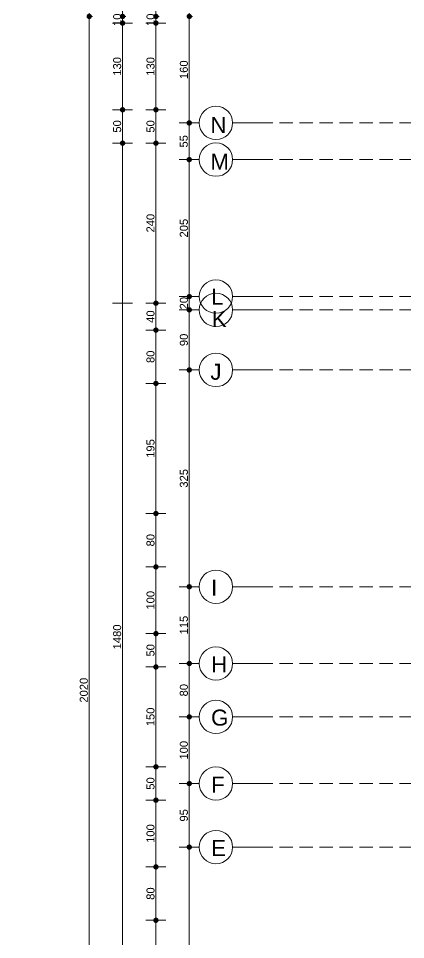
# Model space of a CAD drawing. Header units: millimetres. Extents: x 38129 to 72024, y -56282 to 16512.
# Drawn here: x 47678 to 48259, y -44474 to -43093 of the extents above; entities that cross this region are included whole.
import ezdxf

# ---------------------------------------------------------------- set-up
doc = ezdxf.new("R2010")
doc.units = ezdxf.units.MM
doc.linetypes.add('HIDDEN', pattern=[0.375, 0.25, -0.125])
for name, color, linetype, lineweight in [('AKS', 55, 'HIDDEN', 0), ('DIŞÖLÇÜ', 37, 'Continuous', 0), ('DÖŞEME', 4, 'Continuous', 15), ('dışölçü', 32, 'Continuous', 25)]:
    doc.layers.add(name, color=color, linetype=linetype, lineweight=lineweight)
doc.styles.add('icdisolcu_yazi', font='arial.ttf')
doc.styles.add('MALİ1', font='timesbd.ttf')
doc.styles.get("Standard").update_dxf_attribs({"font": 'arial.ttf'})
doc.dimstyles.new('İç Ölçü', dxfattribs={"dimtxt": 12, "dimasz": 8, "dimexe": 5, "dimexo": 0, "dimgap": 2, "dimtad": 1, "dimdec": 0, "dimzin": 12, "dimdsep": 46, "dimtxsty": 'icdisolcu_yazi', "dimblk": 'DOT', "dimcen": 8, "dimdle": 5, "dimclrd": 256, "dimclre": 256, "dimclrt": 7, "dimadec": 0, "dimazin": 3, "dimtfac": 1, "dimtdec": 0, "dimtix": 1, "dimtmove": 2, "dimatfit": 3, "dimldrblk": 'DOT', "dimfxl": 0, "dimtolj": 1, "dimtzin": 0, "dimlwd": -1, "dimlwe": -1, "dimarcsym": 0})

# ---------------------------------------------------------------- blocks, each defined once
blk = doc.blocks.new('KUZEY İŞARETİ')
at = {"layer": 'DÖŞEME'}
h = blk.add_hatch(color=256, dxfattribs=at)
h.paths.add_polyline_path([(0, -74.01), (-19.77, -19.77), (0, 0)])
h.paths.add_polyline_path([(74.01, 0), (19.77, -19.77), (0, 0)])
h.paths.add_polyline_path([(19.59, 19.59), (0, 0), (0, 97.96)])
h.paths.add_polyline_path([(-74.01, 0), (-19.77, 19.77), (0, 0)])
h = blk.add_hatch(color=256, dxfattribs=at)
h.paths.add_polyline_path([(-51.67, -51.83), (-32.27, -19.48), (-22.9, -22.9)])
h.paths.add_polyline_path([(51.84, -51.76), (19.46, -32.33), (22.9, -22.9)])
h.paths.add_polyline_path([(32.6, 19.36), (22.9, 22.9), (52.03, 51.88), (52.15, 51.95)])
h.paths.add_polyline_path([(-22.9, 22.9), (-51.67, 51.83), (-51.75, 51.95), (-20.35, 33.11)])
for p, q in [((0, 97.96), (0, -74.01)), ((-51.67, 51.83), (-22.9, 22.9)), ((52.03, 51.88), (22.9, 22.9)), ((19.77, 19.77), (-19.77, -19.77)), ((-19.77, 19.77), (0, 0)), ((-74.01, 0), (74.01, 0)), ((0, 0), (19.77, -19.77)), ((-51.67, -51.83), (-22.9, -22.9)), ((51.84, -51.76), (22.9, -22.9))]:
    blk.add_line(p, q)
for points in [[(-22.9, 22.9), (0, 114.49), (22.9, 22.9), (85.73, 0), (22.9, -22.9), (0, -85.73), (-22.9, -22.9), (-85.73, 0)], [(-19.52, 19.86), (0, 97.96), (19.52, 19.86), (74.01, 0), (19.77, -19.77), (0, -74.01), (-19.77, -19.77), (-74.01, 0)]]:
    blk.add_lwpolyline(points, close=True)
for points in [[(-35.15, 18.44), (-60.52, 60.72), (-19.58, 36.16)], [(19.64, 35.95), (60.92, 60.72), (35.48, 18.31)], [(-32.27, 19.48), (-51.75, 51.95), (-20.35, 33.11)], [(20.4, 32.9), (52.15, 51.95), (32.6, 19.36)], [(-18.34, -35.41), (-60.52, -60.72), (-35.15, -18.44)], [(-19.39, -32.53), (-51.75, -51.95), (-32.27, -19.48)], [(35.48, -18.31), (60.92, -60.72), (18.41, -35.21)], [(32.6, -19.36), (52.15, -51.95), (19.46, -32.33)]]:
    blk.add_lwpolyline(points)
for radius, start, end in [(59.62, 103.72159, 128.48425), (55.61, 105.91894, 126.92698), (59.62, 51.30105, 76.27841), (55.61, 52.84041, 74.08106), (59.62, 141.22955, 170.53007), (59.62, 9.46993, 38.41262), (55.61, 142.76296, 168.1645), (55.61, 11.8355, 36.84936), (59.62, 189.46993, 218.77045), (55.61, 191.8355, 217.23704), (55.61, 323.15064, 348.1645), (59.62, 321.58738, 350.53007), (55.61, 233.07302, 258.1645), (55.61, 281.8355, 307.15959), (59.62, 231.51575, 260.53007), (59.62, 279.46993, 308.69895)]:
    blk.add_arc((0, 0), radius, start, end)
at = {"style": 'MALİ1'}
for s, p in [('K', (-13.15, 121.07)), ('B', (-126.55, -8.33)), ('D', (92.59, -8.33)), ('G', (-13.15, -123.15))]:
    blk.add_text(s, height=25, dxfattribs=at).set_placement(p)
blk = doc.blocks.new('_Dot')
at = {"color": 0, "lineweight": -2}
blk.add_line((-0.5, 0), (-1, 0), dxfattribs=at)
at = {"color": 0, "lineweight": 30, "const_width": 0.5}
blk.add_lwpolyline([(-0.25, 0, 1), (0.25, 0, 1)], format="xyb", close=True, dxfattribs=at)
blk = doc.blocks.new('*D1179')
at = {"layer": 'Defpoints', "color": 0, "lineweight": 120, "transparency": 16777216}
for p in [(47934.5, -44335.6), (47934.5, -44335.6), (47934.5, -44660.4)]:
    blk.add_point(p, dxfattribs=at)
at = {"layer": 'DIŞÖLÇÜ', "transparency": 16777216}
for p, q in [((47934.5, -44335.6), (47939.5, -44335.6)), ((47934.5, -44660.4), (47939.5, -44660.4))]:
    blk.add_line(p, q, dxfattribs=at)
at = {"layer": 'DIŞÖLÇÜ', "linetype": 'Continuous', "transparency": 16777216}
blk.add_line((47934.5, -44652.4), (47934.5, -44343.6), dxfattribs=at)
at = {"layer": 'DIŞÖLÇÜ', "transparency": 16777216, "xscale": 8, "yscale": 8, "zscale": 8}
for p, rotation in [((47934.5, -44335.6), 90), ((47934.5, -44660.4), 270)]:
    blk.add_blockref('_Dot', p, dxfattribs=dict(at, rotation=rotation))
at = {"layer": 'DIŞÖLÇÜ', "color": 7, "transparency": 16777216, "insert": (47926.4, -44498), "char_height": 12, "attachment_point": 5, "rotation": 90, "style": 'icdisolcu_yazi'}
blk.add_mtext('\\A1;325', dxfattribs=at)
blk = doc.blocks.new('*D1180')
at = {"layer": 'Defpoints', "color": 0, "lineweight": 120, "transparency": 16777216}
for p in [(47934.5, -44240.4), (47934.5, -44240.4), (47934.5, -44335.6)]:
    blk.add_point(p, dxfattribs=at)
at = {"layer": 'DIŞÖLÇÜ', "transparency": 16777216}
for p, q in [((47934.5, -44240.4), (47939.5, -44240.4)), ((47934.5, -44335.6), (47939.5, -44335.6))]:
    blk.add_line(p, q, dxfattribs=at)
at = {"layer": 'DIŞÖLÇÜ', "linetype": 'Continuous', "transparency": 16777216}
blk.add_line((47934.5, -44327.6), (47934.5, -44248.4), dxfattribs=at)
at = {"layer": 'DIŞÖLÇÜ', "transparency": 16777216, "xscale": 8, "yscale": 8, "zscale": 8}
for p, rotation in [((47934.5, -44240.4), 90), ((47934.5, -44335.6), 270)]:
    blk.add_blockref('_Dot', p, dxfattribs=dict(at, rotation=rotation))
at = {"layer": 'DIŞÖLÇÜ', "color": 7, "transparency": 16777216, "insert": (47926.4, -44288), "char_height": 12, "attachment_point": 5, "rotation": 90, "style": 'icdisolcu_yazi'}
blk.add_mtext('\\A1;95', dxfattribs=at)
blk = doc.blocks.new('*D1181')
at = {"layer": 'Defpoints', "color": 0, "lineweight": 120, "transparency": 16777216}
for p in [(47934.5, -44140.4), (47934.5, -44140.4), (47934.5, -44240.4)]:
    blk.add_point(p, dxfattribs=at)
at = {"layer": 'DIŞÖLÇÜ', "transparency": 16777216}
for p, q in [((47934.5, -44140.4), (47939.5, -44140.4)), ((47934.5, -44240.4), (47939.5, -44240.4))]:
    blk.add_line(p, q, dxfattribs=at)
at = {"layer": 'DIŞÖLÇÜ', "linetype": 'Continuous', "transparency": 16777216}
blk.add_line((47934.5, -44232.4), (47934.5, -44148.4), dxfattribs=at)
at = {"layer": 'DIŞÖLÇÜ', "transparency": 16777216, "xscale": 8, "yscale": 8, "zscale": 8}
for p, rotation in [((47934.5, -44140.4), 90), ((47934.5, -44240.4), 270)]:
    blk.add_blockref('_Dot', p, dxfattribs=dict(at, rotation=rotation))
at = {"layer": 'DIŞÖLÇÜ', "color": 7, "transparency": 16777216, "insert": (47926.4, -44190.4), "char_height": 12, "attachment_point": 5, "rotation": 90, "style": 'icdisolcu_yazi'}
blk.add_mtext('\\A1;100', dxfattribs=at)
blk = doc.blocks.new('*D1182')
at = {"layer": 'Defpoints', "color": 0, "lineweight": 120, "transparency": 16777216}
for p in [(47934.5, -44060.4), (47934.5, -44060.4), (47934.5, -44140.4)]:
    blk.add_point(p, dxfattribs=at)
at = {"layer": 'DIŞÖLÇÜ', "transparency": 16777216}
for p, q in [((47934.5, -44060.4), (47939.5, -44060.4)), ((47934.5, -44140.4), (47939.5, -44140.4))]:
    blk.add_line(p, q, dxfattribs=at)
at = {"layer": 'DIŞÖLÇÜ', "linetype": 'Continuous', "transparency": 16777216}
blk.add_line((47934.5, -44132.4), (47934.5, -44068.4), dxfattribs=at)
at = {"layer": 'DIŞÖLÇÜ', "transparency": 16777216, "xscale": 8, "yscale": 8, "zscale": 8}
for p, rotation in [((47934.5, -44060.4), 90), ((47934.5, -44140.4), 270)]:
    blk.add_blockref('_Dot', p, dxfattribs=dict(at, rotation=rotation))
at = {"layer": 'DIŞÖLÇÜ', "color": 7, "transparency": 16777216, "insert": (47926.4, -44100.4), "char_height": 12, "attachment_point": 5, "rotation": 90, "style": 'icdisolcu_yazi'}
blk.add_mtext('\\A1;80', dxfattribs=at)
blk = doc.blocks.new('*D1183')
at = {"layer": 'Defpoints', "color": 0, "lineweight": 120, "transparency": 16777216}
for p in [(47934.5, -43945.3), (47934.5, -43945.3), (47934.5, -44060.4)]:
    blk.add_point(p, dxfattribs=at)
at = {"layer": 'DIŞÖLÇÜ', "transparency": 16777216}
for p, q in [((47934.5, -43945.3), (47939.5, -43945.3)), ((47934.5, -44060.4), (47939.5, -44060.4))]:
    blk.add_line(p, q, dxfattribs=at)
at = {"layer": 'DIŞÖLÇÜ', "linetype": 'Continuous', "transparency": 16777216}
blk.add_line((47934.5, -44052.4), (47934.5, -43953.3), dxfattribs=at)
at = {"layer": 'DIŞÖLÇÜ', "transparency": 16777216, "xscale": 8, "yscale": 8, "zscale": 8}
for p, rotation in [((47934.5, -43945.3), 90), ((47934.5, -44060.4), 270)]:
    blk.add_blockref('_Dot', p, dxfattribs=dict(at, rotation=rotation))
at = {"layer": 'DIŞÖLÇÜ', "color": 7, "transparency": 16777216, "insert": (47926.4, -44002.8), "char_height": 12, "attachment_point": 5, "rotation": 90, "style": 'icdisolcu_yazi'}
blk.add_mtext('\\A1;115', dxfattribs=at)
blk = doc.blocks.new('*D1184')
at = {"layer": 'Defpoints', "color": 0, "lineweight": 120, "transparency": 16777216}
for p in [(47934.5, -43620.4), (47934.5, -43620.4), (47934.5, -43945.3)]:
    blk.add_point(p, dxfattribs=at)
at = {"layer": 'DIŞÖLÇÜ', "transparency": 16777216}
for p, q in [((47934.5, -43620.4), (47939.5, -43620.4)), ((47934.5, -43945.3), (47939.5, -43945.3))]:
    blk.add_line(p, q, dxfattribs=at)
at = {"layer": 'DIŞÖLÇÜ', "linetype": 'Continuous', "transparency": 16777216}
blk.add_line((47934.5, -43937.3), (47934.5, -43628.4), dxfattribs=at)
at = {"layer": 'DIŞÖLÇÜ', "transparency": 16777216, "xscale": 8, "yscale": 8, "zscale": 8}
for p, rotation in [((47934.5, -43620.4), 90), ((47934.5, -43945.3), 270)]:
    blk.add_blockref('_Dot', p, dxfattribs=dict(at, rotation=rotation))
at = {"layer": 'DIŞÖLÇÜ', "color": 7, "transparency": 16777216, "insert": (47926.4, -43782.8), "char_height": 12, "attachment_point": 5, "rotation": 90, "style": 'icdisolcu_yazi'}
blk.add_mtext('\\A1;325', dxfattribs=at)
blk = doc.blocks.new('*D1185')
at = {"layer": 'Defpoints', "color": 0, "lineweight": 120, "transparency": 16777216}
for p in [(47934.5, -43530.3), (47934.5, -43530.3), (47934.5, -43620.4)]:
    blk.add_point(p, dxfattribs=at)
at = {"layer": 'DIŞÖLÇÜ', "transparency": 16777216}
for p, q in [((47934.5, -43530.3), (47939.5, -43530.3)), ((47934.5, -43620.4), (47939.5, -43620.4))]:
    blk.add_line(p, q, dxfattribs=at)
at = {"layer": 'DIŞÖLÇÜ', "linetype": 'Continuous', "transparency": 16777216}
blk.add_line((47934.5, -43612.4), (47934.5, -43538.3), dxfattribs=at)
at = {"layer": 'DIŞÖLÇÜ', "transparency": 16777216, "xscale": 8, "yscale": 8, "zscale": 8}
for p, rotation in [((47934.5, -43530.3), 90), ((47934.5, -43620.4), 270)]:
    blk.add_blockref('_Dot', p, dxfattribs=dict(at, rotation=rotation))
at = {"layer": 'DIŞÖLÇÜ', "color": 7, "transparency": 16777216, "insert": (47926.4, -43575.3), "char_height": 12, "attachment_point": 5, "rotation": 90, "style": 'icdisolcu_yazi'}
blk.add_mtext('\\A1;90', dxfattribs=at)
blk = doc.blocks.new('*D1186')
at = {"layer": 'Defpoints', "color": 0, "lineweight": 120, "transparency": 16777216}
for p in [(47934.5, -43510.4), (47934.5, -43510.4), (47934.5, -43530.3)]:
    blk.add_point(p, dxfattribs=at)
at = {"layer": 'DIŞÖLÇÜ', "linetype": 'Continuous', "transparency": 16777216}
for p, q in [((47934.5, -43502.4), (47934.5, -43494.4)), ((47934.5, -43530.3), (47934.5, -43510.4)), ((47934.5, -43538.3), (47934.5, -43546.3))]:
    blk.add_line(p, q, dxfattribs=at)
at = {"layer": 'DIŞÖLÇÜ', "transparency": 16777216}
for p, q in [((47934.5, -43510.4), (47939.5, -43510.4)), ((47934.5, -43530.3), (47939.5, -43530.3))]:
    blk.add_line(p, q, dxfattribs=at)
at = {"layer": 'DIŞÖLÇÜ', "transparency": 16777216, "xscale": 8, "yscale": 8, "zscale": 8}
for p, rotation in [((47934.5, -43510.4), 270), ((47934.5, -43530.3), 90)]:
    blk.add_blockref('_Dot', p, dxfattribs=dict(at, rotation=rotation))
at = {"layer": 'DIŞÖLÇÜ', "color": 7, "transparency": 16777216, "insert": (47926.4, -43520.3), "char_height": 12, "attachment_point": 5, "rotation": 90, "style": 'icdisolcu_yazi'}
blk.add_mtext('\\A1;20', dxfattribs=at)
blk = doc.blocks.new('*D1187')
at = {"layer": 'Defpoints', "color": 0, "lineweight": 120, "transparency": 16777216}
for p in [(47934.5, -43305.1), (47934.5, -43305.1), (47934.5, -43510.4)]:
    blk.add_point(p, dxfattribs=at)
at = {"layer": 'DIŞÖLÇÜ', "transparency": 16777216}
for p, q in [((47934.5, -43305.1), (47939.5, -43305.1)), ((47934.5, -43510.4), (47939.5, -43510.4))]:
    blk.add_line(p, q, dxfattribs=at)
at = {"layer": 'DIŞÖLÇÜ', "linetype": 'Continuous', "transparency": 16777216}
blk.add_line((47934.5, -43502.4), (47934.5, -43313.1), dxfattribs=at)
at = {"layer": 'DIŞÖLÇÜ', "transparency": 16777216, "xscale": 8, "yscale": 8, "zscale": 8}
for p, rotation in [((47934.5, -43305.1), 90), ((47934.5, -43510.4), 270)]:
    blk.add_blockref('_Dot', p, dxfattribs=dict(at, rotation=rotation))
at = {"layer": 'DIŞÖLÇÜ', "color": 7, "transparency": 16777216, "insert": (47926.4, -43407.8), "char_height": 12, "attachment_point": 5, "rotation": 90, "style": 'icdisolcu_yazi'}
blk.add_mtext('\\A1;205', dxfattribs=at)
blk = doc.blocks.new('*D1274')
at = {"layer": 'Defpoints', "color": 0, "lineweight": 120, "transparency": 16777216}
for p in [(47884.5, -43090.4), (47884.5, -43100.4), (47884.5, -43100.4)]:
    blk.add_point(p, dxfattribs=at)
at = {"layer": 'DIŞÖLÇÜ', "linetype": 'Continuous', "transparency": 16777216}
for p, q in [((47884.5, -43082.4), (47884.5, -43074.4)), ((47884.5, -43090.4), (47884.5, -43100.4)), ((47884.5, -43108.4), (47884.5, -43116.4))]:
    blk.add_line(p, q, dxfattribs=at)
at = {"layer": 'DIŞÖLÇÜ', "transparency": 16777216}
for p, q in [((47884.5, -43090.4), (47889.5, -43090.4)), ((47884.5, -43100.4), (47889.5, -43100.4))]:
    blk.add_line(p, q, dxfattribs=at)
at = {"layer": 'DIŞÖLÇÜ', "transparency": 16777216, "xscale": 8, "yscale": 8, "zscale": 8}
for p, rotation in [((47884.5, -43090.4), 270), ((47884.5, -43100.4), 90)]:
    blk.add_blockref('_Dot', p, dxfattribs=dict(at, rotation=rotation))
at = {"layer": 'DIŞÖLÇÜ', "color": 7, "transparency": 16777216, "insert": (47876.4, -43095.4), "char_height": 12, "attachment_point": 5, "rotation": 90, "style": 'icdisolcu_yazi'}
blk.add_mtext('\\A1;10', dxfattribs=at)
blk = doc.blocks.new('*D1275')
at = {"layer": 'Defpoints', "color": 0, "lineweight": 120, "transparency": 16777216}
for p in [(47884.5, -43100.4), (47884.5, -43230.3), (47884.5, -43230.3)]:
    blk.add_point(p, dxfattribs=at)
at = {"layer": 'DIŞÖLÇÜ', "transparency": 16777216}
for p, q in [((47884.5, -43100.4), (47889.5, -43100.4)), ((47884.5, -43230.3), (47889.5, -43230.3))]:
    blk.add_line(p, q, dxfattribs=at)
at = {"layer": 'DIŞÖLÇÜ', "linetype": 'Continuous', "transparency": 16777216}
blk.add_line((47884.5, -43108.4), (47884.5, -43222.3), dxfattribs=at)
at = {"layer": 'DIŞÖLÇÜ', "transparency": 16777216, "xscale": 8, "yscale": 8, "zscale": 8}
for p, rotation in [((47884.5, -43100.4), 90), ((47884.5, -43230.3), 270)]:
    blk.add_blockref('_Dot', p, dxfattribs=dict(at, rotation=rotation))
at = {"layer": 'DIŞÖLÇÜ', "color": 7, "transparency": 16777216, "insert": (47876.4, -43165.3), "char_height": 12, "attachment_point": 5, "rotation": 90, "style": 'icdisolcu_yazi'}
blk.add_mtext('\\A1;130', dxfattribs=at)
blk = doc.blocks.new('*D1276')
at = {"layer": 'Defpoints', "color": 0, "lineweight": 120, "transparency": 16777216}
for p in [(47884.5, -43230.3), (47884.5, -43280.4), (47884.5, -43280.4)]:
    blk.add_point(p, dxfattribs=at)
at = {"layer": 'DIŞÖLÇÜ', "transparency": 16777216}
for p, q in [((47884.5, -43230.3), (47889.5, -43230.3)), ((47884.5, -43280.4), (47889.5, -43280.4))]:
    blk.add_line(p, q, dxfattribs=at)
at = {"layer": 'DIŞÖLÇÜ', "linetype": 'Continuous', "transparency": 16777216}
blk.add_line((47884.5, -43238.3), (47884.5, -43272.4), dxfattribs=at)
at = {"layer": 'DIŞÖLÇÜ', "transparency": 16777216, "xscale": 8, "yscale": 8, "zscale": 8}
for p, rotation in [((47884.5, -43230.3), 90), ((47884.5, -43280.4), 270)]:
    blk.add_blockref('_Dot', p, dxfattribs=dict(at, rotation=rotation))
at = {"layer": 'DIŞÖLÇÜ', "color": 7, "transparency": 16777216, "insert": (47876.4, -43255.3), "char_height": 12, "attachment_point": 5, "rotation": 90, "style": 'icdisolcu_yazi'}
blk.add_mtext('\\A1;50', dxfattribs=at)
blk = doc.blocks.new('*D1277')
at = {"layer": 'Defpoints', "color": 0, "lineweight": 120, "transparency": 16777216}
for p in [(47884.5, -43280.4), (47884.5, -43520.3), (47884.5, -43520.3)]:
    blk.add_point(p, dxfattribs=at)
at = {"layer": 'DIŞÖLÇÜ', "transparency": 16777216}
for p, q in [((47884.5, -43280.4), (47889.5, -43280.4)), ((47884.5, -43520.3), (47889.5, -43520.3))]:
    blk.add_line(p, q, dxfattribs=at)
at = {"layer": 'DIŞÖLÇÜ', "linetype": 'Continuous', "transparency": 16777216}
blk.add_line((47884.5, -43288.4), (47884.5, -43512.3), dxfattribs=at)
at = {"layer": 'DIŞÖLÇÜ', "transparency": 16777216, "xscale": 8, "yscale": 8, "zscale": 8}
for p, rotation in [((47884.5, -43280.4), 90), ((47884.5, -43520.3), 270)]:
    blk.add_blockref('_Dot', p, dxfattribs=dict(at, rotation=rotation))
at = {"layer": 'DIŞÖLÇÜ', "color": 7, "transparency": 16777216, "insert": (47876.4, -43400.3), "char_height": 12, "attachment_point": 5, "rotation": 90, "style": 'icdisolcu_yazi'}
blk.add_mtext('\\A1;240', dxfattribs=at)
blk = doc.blocks.new('*D1278')
at = {"layer": 'Defpoints', "color": 0, "lineweight": 120, "transparency": 16777216}
for p in [(47884.5, -43520.3), (47884.5, -43560.6), (47884.5, -43560.6)]:
    blk.add_point(p, dxfattribs=at)
at = {"layer": 'DIŞÖLÇÜ', "transparency": 16777216}
for p, q in [((47884.5, -43520.3), (47889.5, -43520.3)), ((47884.5, -43560.6), (47889.5, -43560.6))]:
    blk.add_line(p, q, dxfattribs=at)
at = {"layer": 'DIŞÖLÇÜ', "linetype": 'Continuous', "transparency": 16777216}
blk.add_line((47884.5, -43528.3), (47884.5, -43552.6), dxfattribs=at)
at = {"layer": 'DIŞÖLÇÜ', "transparency": 16777216, "xscale": 8, "yscale": 8, "zscale": 8}
for p, rotation in [((47884.5, -43520.3), 90), ((47884.5, -43560.6), 270)]:
    blk.add_blockref('_Dot', p, dxfattribs=dict(at, rotation=rotation))
at = {"layer": 'DIŞÖLÇÜ', "color": 7, "transparency": 16777216, "insert": (47876.4, -43540.4), "char_height": 12, "attachment_point": 5, "rotation": 90, "style": 'icdisolcu_yazi'}
blk.add_mtext('\\A1;40', dxfattribs=at)
blk = doc.blocks.new('*D1279')
at = {"layer": 'Defpoints', "color": 0, "lineweight": 120, "transparency": 16777216}
for p in [(47884.5, -43560.6), (47884.5, -43640.6), (47884.5, -43640.6)]:
    blk.add_point(p, dxfattribs=at)
at = {"layer": 'DIŞÖLÇÜ', "transparency": 16777216}
for p, q in [((47884.5, -43560.6), (47889.5, -43560.6)), ((47884.5, -43640.6), (47889.5, -43640.6))]:
    blk.add_line(p, q, dxfattribs=at)
at = {"layer": 'DIŞÖLÇÜ', "linetype": 'Continuous', "transparency": 16777216}
blk.add_line((47884.5, -43568.6), (47884.5, -43632.6), dxfattribs=at)
at = {"layer": 'DIŞÖLÇÜ', "transparency": 16777216, "xscale": 8, "yscale": 8, "zscale": 8}
for p, rotation in [((47884.5, -43560.6), 90), ((47884.5, -43640.6), 270)]:
    blk.add_blockref('_Dot', p, dxfattribs=dict(at, rotation=rotation))
at = {"layer": 'DIŞÖLÇÜ', "color": 7, "transparency": 16777216, "insert": (47876.4, -43600.6), "char_height": 12, "attachment_point": 5, "rotation": 90, "style": 'icdisolcu_yazi'}
blk.add_mtext('\\A1;80', dxfattribs=at)
blk = doc.blocks.new('*D1280')
at = {"layer": 'Defpoints', "color": 0, "lineweight": 120, "transparency": 16777216}
for p in [(47884.5, -43640.6), (47884.5, -43835.6), (47884.5, -43835.6)]:
    blk.add_point(p, dxfattribs=at)
at = {"layer": 'DIŞÖLÇÜ', "transparency": 16777216}
for p, q in [((47884.5, -43640.6), (47889.5, -43640.6)), ((47884.5, -43835.6), (47889.5, -43835.6))]:
    blk.add_line(p, q, dxfattribs=at)
at = {"layer": 'DIŞÖLÇÜ', "linetype": 'Continuous', "transparency": 16777216}
blk.add_line((47884.5, -43648.6), (47884.5, -43827.6), dxfattribs=at)
at = {"layer": 'DIŞÖLÇÜ', "transparency": 16777216, "xscale": 8, "yscale": 8, "zscale": 8}
for p, rotation in [((47884.5, -43640.6), 90), ((47884.5, -43835.6), 270)]:
    blk.add_blockref('_Dot', p, dxfattribs=dict(at, rotation=rotation))
at = {"layer": 'DIŞÖLÇÜ', "color": 7, "transparency": 16777216, "insert": (47876.4, -43738.1), "char_height": 12, "attachment_point": 5, "rotation": 90, "style": 'icdisolcu_yazi'}
blk.add_mtext('\\A1;195', dxfattribs=at)
blk = doc.blocks.new('*D1281')
at = {"layer": 'Defpoints', "color": 0, "lineweight": 120, "transparency": 16777216}
for p in [(47884.5, -43835.6), (47884.5, -43915.6), (47884.5, -43915.6)]:
    blk.add_point(p, dxfattribs=at)
at = {"layer": 'DIŞÖLÇÜ', "transparency": 16777216}
for p, q in [((47884.5, -43835.6), (47889.5, -43835.6)), ((47884.5, -43915.6), (47889.5, -43915.6))]:
    blk.add_line(p, q, dxfattribs=at)
at = {"layer": 'DIŞÖLÇÜ', "linetype": 'Continuous', "transparency": 16777216}
blk.add_line((47884.5, -43843.6), (47884.5, -43907.6), dxfattribs=at)
at = {"layer": 'DIŞÖLÇÜ', "transparency": 16777216, "xscale": 8, "yscale": 8, "zscale": 8}
for p, rotation in [((47884.5, -43835.6), 90), ((47884.5, -43915.6), 270)]:
    blk.add_blockref('_Dot', p, dxfattribs=dict(at, rotation=rotation))
at = {"layer": 'DIŞÖLÇÜ', "color": 7, "transparency": 16777216, "insert": (47876.4, -43875.6), "char_height": 12, "attachment_point": 5, "rotation": 90, "style": 'icdisolcu_yazi'}
blk.add_mtext('\\A1;80', dxfattribs=at)
blk = doc.blocks.new('*D1282')
at = {"layer": 'Defpoints', "color": 0, "lineweight": 120, "transparency": 16777216}
for p in [(47884.5, -43915.6), (47884.5, -44015.6), (47884.5, -44015.6)]:
    blk.add_point(p, dxfattribs=at)
at = {"layer": 'DIŞÖLÇÜ', "transparency": 16777216}
for p, q in [((47884.5, -43915.6), (47889.5, -43915.6)), ((47884.5, -44015.6), (47889.5, -44015.6))]:
    blk.add_line(p, q, dxfattribs=at)
at = {"layer": 'DIŞÖLÇÜ', "linetype": 'Continuous', "transparency": 16777216}
blk.add_line((47884.5, -43923.6), (47884.5, -44007.6), dxfattribs=at)
at = {"layer": 'DIŞÖLÇÜ', "transparency": 16777216, "xscale": 8, "yscale": 8, "zscale": 8}
for p, rotation in [((47884.5, -43915.6), 90), ((47884.5, -44015.6), 270)]:
    blk.add_blockref('_Dot', p, dxfattribs=dict(at, rotation=rotation))
at = {"layer": 'DIŞÖLÇÜ', "color": 7, "transparency": 16777216, "insert": (47876.4, -43965.6), "char_height": 12, "attachment_point": 5, "rotation": 90, "style": 'icdisolcu_yazi'}
blk.add_mtext('\\A1;100', dxfattribs=at)
blk = doc.blocks.new('*D1283')
at = {"layer": 'Defpoints', "color": 0, "lineweight": 120, "transparency": 16777216}
for p in [(47884.5, -44015.6), (47884.5, -44065.6), (47884.5, -44065.6)]:
    blk.add_point(p, dxfattribs=at)
at = {"layer": 'DIŞÖLÇÜ', "transparency": 16777216}
for p, q in [((47884.5, -44015.6), (47889.5, -44015.6)), ((47884.5, -44065.6), (47889.5, -44065.6))]:
    blk.add_line(p, q, dxfattribs=at)
at = {"layer": 'DIŞÖLÇÜ', "linetype": 'Continuous', "transparency": 16777216}
blk.add_line((47884.5, -44023.6), (47884.5, -44057.6), dxfattribs=at)
at = {"layer": 'DIŞÖLÇÜ', "transparency": 16777216, "xscale": 8, "yscale": 8, "zscale": 8}
for p, rotation in [((47884.5, -44015.6), 90), ((47884.5, -44065.6), 270)]:
    blk.add_blockref('_Dot', p, dxfattribs=dict(at, rotation=rotation))
at = {"layer": 'DIŞÖLÇÜ', "color": 7, "transparency": 16777216, "insert": (47876.4, -44040.6), "char_height": 12, "attachment_point": 5, "rotation": 90, "style": 'icdisolcu_yazi'}
blk.add_mtext('\\A1;50', dxfattribs=at)
blk = doc.blocks.new('*D1284')
at = {"layer": 'Defpoints', "color": 0, "lineweight": 120, "transparency": 16777216}
for p in [(47884.5, -44065.6), (47884.5, -44215.3), (47884.5, -44215.3)]:
    blk.add_point(p, dxfattribs=at)
at = {"layer": 'DIŞÖLÇÜ', "transparency": 16777216}
for p, q in [((47884.5, -44065.6), (47889.5, -44065.6)), ((47884.5, -44215.3), (47889.5, -44215.3))]:
    blk.add_line(p, q, dxfattribs=at)
at = {"layer": 'DIŞÖLÇÜ', "linetype": 'Continuous', "transparency": 16777216}
blk.add_line((47884.5, -44073.6), (47884.5, -44207.3), dxfattribs=at)
at = {"layer": 'DIŞÖLÇÜ', "transparency": 16777216, "xscale": 8, "yscale": 8, "zscale": 8}
for p, rotation in [((47884.5, -44065.6), 90), ((47884.5, -44215.3), 270)]:
    blk.add_blockref('_Dot', p, dxfattribs=dict(at, rotation=rotation))
at = {"layer": 'DIŞÖLÇÜ', "color": 7, "transparency": 16777216, "insert": (47876.4, -44140.4), "char_height": 12, "attachment_point": 5, "rotation": 90, "style": 'icdisolcu_yazi'}
blk.add_mtext('\\A1;150', dxfattribs=at)
blk = doc.blocks.new('*D1285')
at = {"layer": 'Defpoints', "color": 0, "lineweight": 120, "transparency": 16777216}
for p in [(47884.5, -44215.3), (47884.5, -44265.3), (47884.5, -44265.3)]:
    blk.add_point(p, dxfattribs=at)
at = {"layer": 'DIŞÖLÇÜ', "transparency": 16777216}
for p, q in [((47884.5, -44215.3), (47889.5, -44215.3)), ((47884.5, -44265.3), (47889.5, -44265.3))]:
    blk.add_line(p, q, dxfattribs=at)
at = {"layer": 'DIŞÖLÇÜ', "linetype": 'Continuous', "transparency": 16777216}
blk.add_line((47884.5, -44223.3), (47884.5, -44257.3), dxfattribs=at)
at = {"layer": 'DIŞÖLÇÜ', "transparency": 16777216, "xscale": 8, "yscale": 8, "zscale": 8}
for p, rotation in [((47884.5, -44215.3), 90), ((47884.5, -44265.3), 270)]:
    blk.add_blockref('_Dot', p, dxfattribs=dict(at, rotation=rotation))
at = {"layer": 'DIŞÖLÇÜ', "color": 7, "transparency": 16777216, "insert": (47876.4, -44240.3), "char_height": 12, "attachment_point": 5, "rotation": 90, "style": 'icdisolcu_yazi'}
blk.add_mtext('\\A1;50', dxfattribs=at)
blk = doc.blocks.new('*D1286')
at = {"layer": 'Defpoints', "color": 0, "lineweight": 120, "transparency": 16777216}
for p in [(47884.5, -44265.3), (47884.5, -44365.3), (47884.5, -44365.3)]:
    blk.add_point(p, dxfattribs=at)
at = {"layer": 'DIŞÖLÇÜ', "transparency": 16777216}
for p, q in [((47884.5, -44265.3), (47889.5, -44265.3)), ((47884.5, -44365.3), (47889.5, -44365.3))]:
    blk.add_line(p, q, dxfattribs=at)
at = {"layer": 'DIŞÖLÇÜ', "linetype": 'Continuous', "transparency": 16777216}
blk.add_line((47884.5, -44273.3), (47884.5, -44357.3), dxfattribs=at)
at = {"layer": 'DIŞÖLÇÜ', "transparency": 16777216, "xscale": 8, "yscale": 8, "zscale": 8}
for p, rotation in [((47884.5, -44265.3), 90), ((47884.5, -44365.3), 270)]:
    blk.add_blockref('_Dot', p, dxfattribs=dict(at, rotation=rotation))
at = {"layer": 'DIŞÖLÇÜ', "color": 7, "transparency": 16777216, "insert": (47876.4, -44315.3), "char_height": 12, "attachment_point": 5, "rotation": 90, "style": 'icdisolcu_yazi'}
blk.add_mtext('\\A1;100', dxfattribs=at)
blk = doc.blocks.new('*D1287')
at = {"layer": 'Defpoints', "color": 0, "lineweight": 120, "transparency": 16777216}
for p in [(47884.5, -44365.3), (47884.5, -44445.3), (47884.5, -44445.3)]:
    blk.add_point(p, dxfattribs=at)
at = {"layer": 'DIŞÖLÇÜ', "transparency": 16777216}
for p, q in [((47884.5, -44365.3), (47889.5, -44365.3)), ((47884.5, -44445.3), (47889.5, -44445.3))]:
    blk.add_line(p, q, dxfattribs=at)
at = {"layer": 'DIŞÖLÇÜ', "linetype": 'Continuous', "transparency": 16777216}
blk.add_line((47884.5, -44373.3), (47884.5, -44437.3), dxfattribs=at)
at = {"layer": 'DIŞÖLÇÜ', "transparency": 16777216, "xscale": 8, "yscale": 8, "zscale": 8}
for p, rotation in [((47884.5, -44365.3), 90), ((47884.5, -44445.3), 270)]:
    blk.add_blockref('_Dot', p, dxfattribs=dict(at, rotation=rotation))
at = {"layer": 'DIŞÖLÇÜ', "color": 7, "transparency": 16777216, "insert": (47876.4, -44405.3), "char_height": 12, "attachment_point": 5, "rotation": 90, "style": 'icdisolcu_yazi'}
blk.add_mtext('\\A1;80', dxfattribs=at)
blk = doc.blocks.new('*D1288')
at = {"layer": 'Defpoints', "color": 0, "lineweight": 120, "transparency": 16777216}
for p in [(47884.5, -44445.3), (47884.5, -44640.3), (47884.5, -44640.3)]:
    blk.add_point(p, dxfattribs=at)
at = {"layer": 'DIŞÖLÇÜ', "transparency": 16777216}
for p, q in [((47884.5, -44445.3), (47889.5, -44445.3)), ((47884.5, -44640.3), (47889.5, -44640.3))]:
    blk.add_line(p, q, dxfattribs=at)
at = {"layer": 'DIŞÖLÇÜ', "linetype": 'Continuous', "transparency": 16777216}
blk.add_line((47884.5, -44453.3), (47884.5, -44632.3), dxfattribs=at)
at = {"layer": 'DIŞÖLÇÜ', "transparency": 16777216, "xscale": 8, "yscale": 8, "zscale": 8}
for p, rotation in [((47884.5, -44445.3), 90), ((47884.5, -44640.3), 270)]:
    blk.add_blockref('_Dot', p, dxfattribs=dict(at, rotation=rotation))
at = {"layer": 'DIŞÖLÇÜ', "color": 7, "transparency": 16777216, "insert": (47876.4, -44542.8), "char_height": 12, "attachment_point": 5, "rotation": 90, "style": 'icdisolcu_yazi'}
blk.add_mtext('\\A1;195', dxfattribs=at)
blk = doc.blocks.new('*D1294')
at = {"layer": 'Defpoints', "color": 0, "lineweight": 120, "transparency": 16777216}
for p in [(47834.5, -43090.4), (47834.5, -43100.4), (47834.5, -43100.4)]:
    blk.add_point(p, dxfattribs=at)
at = {"layer": 'DIŞÖLÇÜ', "linetype": 'Continuous', "transparency": 16777216}
for p, q in [((47834.5, -43082.4), (47834.5, -43074.4)), ((47834.5, -43090.4), (47834.5, -43100.4)), ((47834.5, -43108.4), (47834.5, -43116.4))]:
    blk.add_line(p, q, dxfattribs=at)
at = {"layer": 'DIŞÖLÇÜ', "transparency": 16777216}
for p, q in [((47834.5, -43090.4), (47839.5, -43090.4)), ((47834.5, -43100.4), (47839.5, -43100.4))]:
    blk.add_line(p, q, dxfattribs=at)
at = {"layer": 'DIŞÖLÇÜ', "transparency": 16777216, "xscale": 8, "yscale": 8, "zscale": 8}
for p, rotation in [((47834.5, -43090.4), 270), ((47834.5, -43100.4), 90)]:
    blk.add_blockref('_Dot', p, dxfattribs=dict(at, rotation=rotation))
at = {"layer": 'DIŞÖLÇÜ', "color": 7, "transparency": 16777216, "insert": (47826.4, -43095.4), "char_height": 12, "attachment_point": 5, "rotation": 90, "style": 'icdisolcu_yazi'}
blk.add_mtext('\\A1;10', dxfattribs=at)
blk = doc.blocks.new('*D1295')
at = {"layer": 'Defpoints', "color": 0, "lineweight": 120, "transparency": 16777216}
for p in [(47834.5, -43100.4), (47834.5, -43230.3), (47834.5, -43230.3)]:
    blk.add_point(p, dxfattribs=at)
at = {"layer": 'DIŞÖLÇÜ', "transparency": 16777216}
for p, q in [((47834.5, -43100.4), (47839.5, -43100.4)), ((47834.5, -43230.3), (47839.5, -43230.3))]:
    blk.add_line(p, q, dxfattribs=at)
at = {"layer": 'DIŞÖLÇÜ', "linetype": 'Continuous', "transparency": 16777216}
blk.add_line((47834.5, -43108.4), (47834.5, -43222.3), dxfattribs=at)
at = {"layer": 'DIŞÖLÇÜ', "transparency": 16777216, "xscale": 8, "yscale": 8, "zscale": 8}
for p, rotation in [((47834.5, -43100.4), 90), ((47834.5, -43230.3), 270)]:
    blk.add_blockref('_Dot', p, dxfattribs=dict(at, rotation=rotation))
at = {"layer": 'DIŞÖLÇÜ', "color": 7, "transparency": 16777216, "insert": (47826.4, -43165.3), "char_height": 12, "attachment_point": 5, "rotation": 90, "style": 'icdisolcu_yazi'}
blk.add_mtext('\\A1;130', dxfattribs=at)
blk = doc.blocks.new('*D1296')
at = {"layer": 'Defpoints', "color": 0, "lineweight": 120, "transparency": 16777216}
for p in [(47834.5, -43230.3), (47834.5, -43280.4), (47834.5, -43280.4)]:
    blk.add_point(p, dxfattribs=at)
at = {"layer": 'DIŞÖLÇÜ', "transparency": 16777216}
for p, q in [((47834.5, -43230.3), (47839.5, -43230.3)), ((47834.5, -43280.4), (47839.5, -43280.4))]:
    blk.add_line(p, q, dxfattribs=at)
at = {"layer": 'DIŞÖLÇÜ', "linetype": 'Continuous', "transparency": 16777216}
blk.add_line((47834.5, -43238.3), (47834.5, -43272.4), dxfattribs=at)
at = {"layer": 'DIŞÖLÇÜ', "transparency": 16777216, "xscale": 8, "yscale": 8, "zscale": 8}
for p, rotation in [((47834.5, -43230.3), 90), ((47834.5, -43280.4), 270)]:
    blk.add_blockref('_Dot', p, dxfattribs=dict(at, rotation=rotation))
at = {"layer": 'DIŞÖLÇÜ', "color": 7, "transparency": 16777216, "insert": (47826.4, -43255.3), "char_height": 12, "attachment_point": 5, "rotation": 90, "style": 'icdisolcu_yazi'}
blk.add_mtext('\\A1;50', dxfattribs=at)
blk = doc.blocks.new('*D1297')
at = {"layer": 'Defpoints', "color": 0, "lineweight": 120, "transparency": 16777216}
for p in [(47834.5, -43280.4), (47834.5, -44760.6), (47834.5, -44760.6)]:
    blk.add_point(p, dxfattribs=at)
at = {"layer": 'DIŞÖLÇÜ', "transparency": 16777216}
for p, q in [((47834.5, -43280.4), (47839.5, -43280.4)), ((47834.5, -44760.6), (47839.5, -44760.6))]:
    blk.add_line(p, q, dxfattribs=at)
at = {"layer": 'DIŞÖLÇÜ', "linetype": 'Continuous', "transparency": 16777216}
blk.add_line((47834.5, -43288.4), (47834.5, -44752.6), dxfattribs=at)
at = {"layer": 'DIŞÖLÇÜ', "transparency": 16777216, "xscale": 8, "yscale": 8, "zscale": 8}
for p, rotation in [((47834.5, -43280.4), 90), ((47834.5, -44760.6), 270)]:
    blk.add_blockref('_Dot', p, dxfattribs=dict(at, rotation=rotation))
at = {"layer": 'DIŞÖLÇÜ', "color": 7, "transparency": 16777216, "insert": (47826.4, -44020.5), "char_height": 12, "attachment_point": 5, "rotation": 90, "style": 'icdisolcu_yazi'}
blk.add_mtext('\\A1;1480', dxfattribs=at)
blk = doc.blocks.new('*D1301')
at = {"layer": 'Defpoints', "color": 0, "lineweight": 120, "transparency": 16777216}
for p in [(47784.5, -43090.4), (47784.5, -45110.4), (47784.5, -45110.4)]:
    blk.add_point(p, dxfattribs=at)
at = {"layer": 'DIŞÖLÇÜ', "transparency": 16777216}
for p, q in [((47784.5, -43090.4), (47789.5, -43090.4)), ((47784.5, -45110.4), (47789.5, -45110.4))]:
    blk.add_line(p, q, dxfattribs=at)
at = {"layer": 'DIŞÖLÇÜ', "linetype": 'Continuous', "transparency": 16777216}
blk.add_line((47784.5, -43098.4), (47784.5, -45102.4), dxfattribs=at)
at = {"layer": 'DIŞÖLÇÜ', "transparency": 16777216, "xscale": 8, "yscale": 8, "zscale": 8}
for p, rotation in [((47784.5, -43090.4), 90), ((47784.5, -45110.4), 270)]:
    blk.add_blockref('_Dot', p, dxfattribs=dict(at, rotation=rotation))
at = {"layer": 'DIŞÖLÇÜ', "color": 7, "transparency": 16777216, "insert": (47776.4, -44100.4), "char_height": 12, "attachment_point": 5, "rotation": 90, "style": 'icdisolcu_yazi'}
blk.add_mtext('\\A1;2020', dxfattribs=at)
blk = doc.blocks.new('*D1339')
at = {"layer": 'Defpoints', "color": 0, "lineweight": 120, "transparency": 16777216}
for p in [(47934.5, -43090.4), (47934.5, -43090.4), (47934.5, -43250.1)]:
    blk.add_point(p, dxfattribs=at)
at = {"layer": 'DIŞÖLÇÜ', "transparency": 16777216}
for p, q in [((47934.5, -43090.4), (47939.5, -43090.4)), ((47934.5, -43250.1), (47939.5, -43250.1))]:
    blk.add_line(p, q, dxfattribs=at)
at = {"layer": 'DIŞÖLÇÜ', "linetype": 'Continuous', "transparency": 16777216}
blk.add_line((47934.5, -43242.1), (47934.5, -43098.4), dxfattribs=at)
at = {"layer": 'DIŞÖLÇÜ', "transparency": 16777216, "xscale": 8, "yscale": 8, "zscale": 8}
for p, rotation in [((47934.5, -43090.4), 90), ((47934.5, -43250.1), 270)]:
    blk.add_blockref('_Dot', p, dxfattribs=dict(at, rotation=rotation))
at = {"layer": 'DIŞÖLÇÜ', "color": 7, "transparency": 16777216, "insert": (47926.4, -43170.3), "char_height": 12, "attachment_point": 5, "rotation": 90, "style": 'icdisolcu_yazi'}
blk.add_mtext('\\A1;160', dxfattribs=at)
blk = doc.blocks.new('*D1342')
at = {"layer": 'Defpoints', "color": 0, "lineweight": 120, "transparency": 16777216}
for p in [(47934.5, -43250.1), (47934.3, -43305.1), (47934.5, -43305.1)]:
    blk.add_point(p, dxfattribs=at)
at = {"layer": 'DIŞÖLÇÜ', "transparency": 16777216}
for p, q in [((47934.5, -43250.1), (47929.3, -43250.1)), ((47934.5, -43305.1), (47929.3, -43305.1))]:
    blk.add_line(p, q, dxfattribs=at)
at = {"layer": 'DIŞÖLÇÜ', "linetype": 'Continuous', "transparency": 16777216}
blk.add_line((47934.3, -43258.1), (47934.3, -43297.1), dxfattribs=at)
at = {"layer": 'DIŞÖLÇÜ', "transparency": 16777216, "xscale": 8, "yscale": 8, "zscale": 8}
for p, rotation in [((47934.3, -43250.1), 90), ((47934.3, -43305.1), 270)]:
    blk.add_blockref('_Dot', p, dxfattribs=dict(at, rotation=rotation))
at = {"layer": 'DIŞÖLÇÜ', "color": 7, "transparency": 16777216, "insert": (47926.2, -43277.6), "char_height": 12, "attachment_point": 5, "rotation": 90, "style": 'icdisolcu_yazi'}
blk.add_mtext('\\A1;55', dxfattribs=at)

msp = doc.modelspace()

# ---------------------------------------------------------------- linework, layer by layer
at = {"layer": 'AKS', "ltscale": 80}
for p, q in [((50129.7, -43250.1), (48049.5, -43250.1)), ((50129.7, -43305.1), (48049.5, -43305.1)), ((50129.7, -43510.4), (48049.5, -43510.4)), ((50129.7, -43530.3), (48049.5, -43530.3)), ((50129.7, -43620.4), (48049.5, -43620.4)), ((50129.7, -43945.3), (48049.5, -43945.3)), ((50129.7, -44060.4), (48049.5, -44060.4)), ((50129.7, -44140.4), (48049.5, -44140.4)), ((50129.7, -44240.4), (48049.5, -44240.4)), ((50129.7, -44335.6), (48049.5, -44335.6))]:
    msp.add_line(p, q, dxfattribs=at)
at = {"layer": 'DIŞÖLÇÜ'}
for p, q in [((47784.5, -43040.4), (47784.5, -45160.4)), ((47834.5, -43040.4), (47834.5, -45160.4)), ((47884.5, -43040.4), (47884.5, -45160.4)), ((47934.5, -43040.4), (47934.5, -45160.4)), ((47819.5, -43100.4), (47849.5, -43100.4)), ((47869.5, -43100.4), (47899.5, -43100.4)), ((47819.5, -43230.3), (47849.5, -43230.3)), ((47869.5, -43230.3), (47899.5, -43230.3)), ((47919.5, -43250.1), (47949.5, -43250.1)), ((47999.5, -43250.1), (48049.5, -43250.1)), ((47819.5, -43280.4), (47849.5, -43280.4)), ((47869.5, -43280.4), (47899.5, -43280.4)), ((47919.5, -43305.1), (47949.5, -43305.1)), ((47999.5, -43305.1), (48049.5, -43305.1)), ((47819.5, -43520.3), (47849.5, -43520.3)), ((47869.5, -43520.3), (47899.5, -43520.3)), ((47919.5, -43510.4), (47949.5, -43510.4)), ((47999.5, -43510.4), (48049.5, -43510.4)), ((47919.5, -43530.3), (47949.5, -43530.3)), ((47999.5, -43530.3), (48049.5, -43530.3)), ((47869.5, -43560.6), (47899.5, -43560.6)), ((47919.5, -43620.4), (47949.5, -43620.4)), ((47999.5, -43620.4), (48049.5, -43620.4)), ((47869.5, -43640.6), (47899.5, -43640.6)), ((47869.5, -43835.6), (47899.5, -43835.6)), ((47869.5, -43915.6), (47899.5, -43915.6)), ((47919.5, -43945.3), (47949.5, -43945.3)), ((47999.5, -43945.3), (48049.5, -43945.3)), ((47869.5, -44015.6), (47899.5, -44015.6)), ((47919.5, -44060.4), (47949.5, -44060.4)), ((47999.5, -44060.4), (48049.5, -44060.4)), ((47869.5, -44065.6), (47899.5, -44065.6)), ((47919.5, -44140.4), (47949.5, -44140.4)), ((47999.5, -44140.4), (48049.5, -44140.4)), ((47869.5, -44215.3), (47899.5, -44215.3)), ((47919.5, -44240.4), (47949.5, -44240.4)), ((47999.5, -44240.4), (48049.5, -44240.4)), ((47869.5, -44265.3), (47899.5, -44265.3)), ((47919.5, -44335.6), (47949.5, -44335.6)), ((47999.5, -44335.6), (48049.5, -44335.6)), ((47869.5, -44365.3), (47899.5, -44365.3)), ((47869.5, -44445.3), (47899.5, -44445.3))]:
    msp.add_line(p, q, dxfattribs=at)
for centre in [(47974.5, -43250.1), (47974.5, -43305.1), (47974.5, -43510.4), (47974.5, -43530.3), (47974.5, -43620.4), (47974.5, -43945.3), (47974.5, -44060.4), (47974.5, -44140.4), (47974.5, -44240.4), (47974.5, -44335.6)]:
    msp.add_circle(centre, 25, dxfattribs=at)

# ---------------------------------------------------------------- block references
at = {"layer": 'dışölçü', "xscale": 2.379999999934821, "yscale": 2.379999999934821, "zscale": 2.379999999934821, "rotation": 341.4124835901688}
msp.add_blockref('KUZEY İŞARETİ', (47397.7, -42818.5), dxfattribs=at)

# ---------------------------------------------------------------- texts
at = {"layer": 'DIŞÖLÇÜ', "char_height": 24, "width": 425.623, "attachment_point": 7, "rotation": 360}
for s, insert in [('N', (47966.1, -43265.1)), ('M', (47966.1, -43320.1)), ('L', (47967.1, -43522.7)), ('K', (47968.1, -43555.9)), ('J', (47966.1, -43635.4)), ('I', (47967.1, -43958.6)), ('H', (47967.1, -44073.8)), ('G', (47967.1, -44153.8)), ('F', (47967.1, -44253.8)), ('E', (47967.1, -44348.9))]:
    msp.add_mtext(s, dxfattribs=dict(at, insert=insert))

# ---------------------------------------------------------------- dimensions: what is measured, and where the dimension line sits
at = {"layer": 'DIŞÖLÇÜ'}
for base, p1, p2, picture, middle in [((47834.5, -43100.4), (47834.5, -43090.4), (47834.5, -43100.4), '*D1294', (47826.4, -43095.4)), ((47884.5, -43100.4), (47884.5, -43090.4), (47884.5, -43100.4), '*D1274', (47876.4, -43095.4)), ((47784.5, -45110.4), (47784.5, -43090.4), (47784.5, -45110.4), '*D1301', (47776.4, -44100.4)), ((47934.5, -43090.4), (47934.5, -43250.1), (47934.5, -43090.4), '*D1339', (47926.4, -43170.3)), ((47834.5, -43230.3), (47834.5, -43100.4), (47834.5, -43230.3), '*D1295', (47826.4, -43165.3)), ((47884.5, -43230.3), (47884.5, -43100.4), (47884.5, -43230.3), '*D1275', (47876.4, -43165.3)), ((47834.5, -43280.4), (47834.5, -43230.3), (47834.5, -43280.4), '*D1296', (47826.4, -43255.3)), ((47884.5, -43280.4), (47884.5, -43230.3), (47884.5, -43280.4), '*D1276', (47876.4, -43255.3)), ((47934.3, -43305.1), (47934.5, -43250.1), (47934.5, -43305.1), '*D1342', (47926.2, -43277.6)), ((47834.5, -44760.6), (47834.5, -43280.4), (47834.5, -44760.6), '*D1297', (47826.4, -44020.5)), ((47884.5, -43520.3), (47884.5, -43280.4), (47884.5, -43520.3), '*D1277', (47876.4, -43400.3)), ((47934.5, -43305.1), (47934.5, -43510.4), (47934.5, -43305.1), '*D1187', (47926.4, -43407.8)), ((47934.5, -43510.4), (47934.5, -43530.3), (47934.5, -43510.4), '*D1186', (47926.4, -43520.3)), ((47884.5, -43560.6), (47884.5, -43520.3), (47884.5, -43560.6), '*D1278', (47876.4, -43540.4)), ((47934.5, -43530.3), (47934.5, -43620.4), (47934.5, -43530.3), '*D1185', (47926.4, -43575.3)), ((47884.5, -43640.6), (47884.5, -43560.6), (47884.5, -43640.6), '*D1279', (47876.4, -43600.6)), ((47934.5, -43620.4), (47934.5, -43945.3), (47934.5, -43620.4), '*D1184', (47926.4, -43782.8)), ((47884.5, -43835.6), (47884.5, -43640.6), (47884.5, -43835.6), '*D1280', (47876.4, -43738.1)), ((47884.5, -43915.6), (47884.5, -43835.6), (47884.5, -43915.6), '*D1281', (47876.4, -43875.6)), ((47884.5, -44015.6), (47884.5, -43915.6), (47884.5, -44015.6), '*D1282', (47876.4, -43965.6)), ((47934.5, -43945.3), (47934.5, -44060.4), (47934.5, -43945.3), '*D1183', (47926.4, -44002.8)), ((47884.5, -44065.6), (47884.5, -44015.6), (47884.5, -44065.6), '*D1283', (47876.4, -44040.6)), ((47884.5, -44215.3), (47884.5, -44065.6), (47884.5, -44215.3), '*D1284', (47876.4, -44140.4)), ((47934.5, -44060.4), (47934.5, -44140.4), (47934.5, -44060.4), '*D1182', (47926.4, -44100.4)), ((47934.5, -44140.4), (47934.5, -44240.4), (47934.5, -44140.4), '*D1181', (47926.4, -44190.4)), ((47884.5, -44265.3), (47884.5, -44215.3), (47884.5, -44265.3), '*D1285', (47876.4, -44240.3)), ((47934.5, -44240.4), (47934.5, -44335.6), (47934.5, -44240.4), '*D1180', (47926.4, -44288)), ((47884.5, -44365.3), (47884.5, -44265.3), (47884.5, -44365.3), '*D1286', (47876.4, -44315.3)), ((47934.5, -44335.6), (47934.5, -44660.4), (47934.5, -44335.6), '*D1179', (47926.4, -44498)), ((47884.5, -44445.3), (47884.5, -44365.3), (47884.5, -44445.3), '*D1287', (47876.4, -44405.3)), ((47884.5, -44640.3), (47884.5, -44445.3), (47884.5, -44640.3), '*D1288', (47876.4, -44542.8))]:
    dim = msp.add_linear_dim(base=base, p1=p1, p2=p2, angle=90, dimstyle='İç Ölçü', dxfattribs=at)
    dim.commit()
    dim.dimension.update_dxf_attribs({"geometry": picture, "text_midpoint": middle})

doc.saveas('drawing.dxf')
